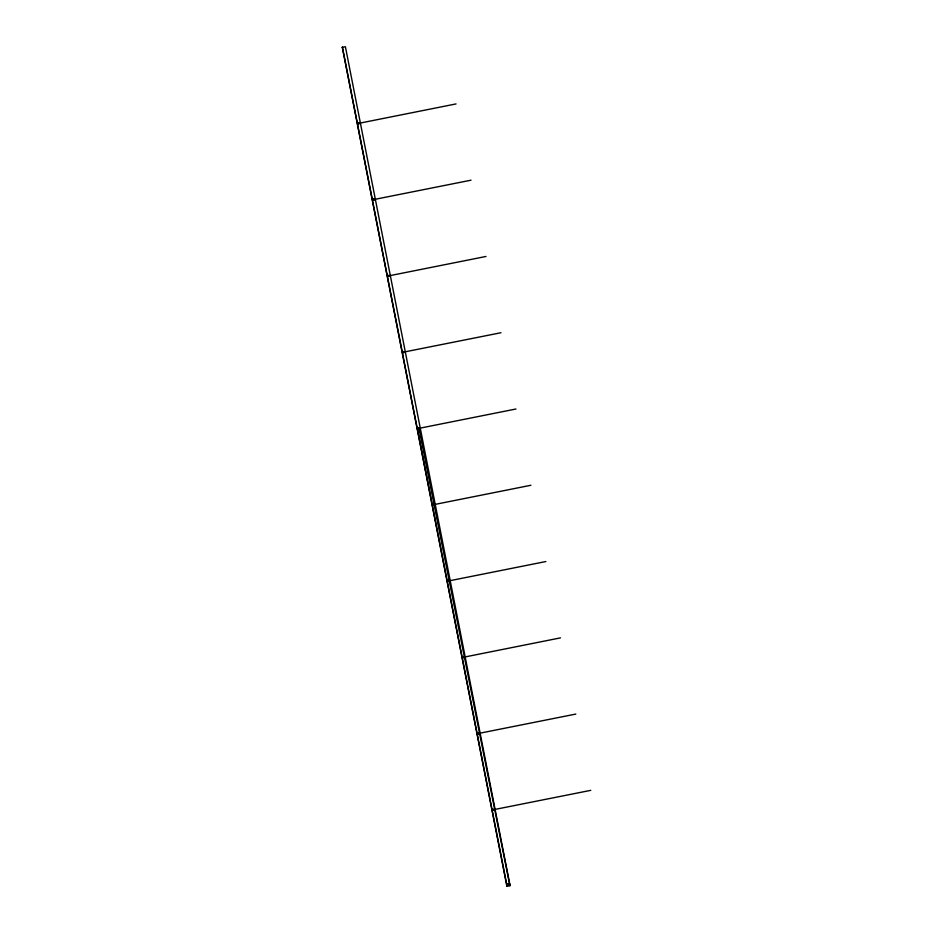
<?xml version="1.0" encoding="UTF-8"?>
<svg xmlns="http://www.w3.org/2000/svg" width="933" height="933" viewBox="0 0 933 933"><rect width="100%" height="100%" fill="white"/><g stroke="black" fill="none" stroke-linecap="round" stroke-linejoin="round"><path stroke-width="1.4" d="M359.065 123.611L358.68 123.086M358.75 123.716L358.925 122.899L358.645 123.692M403.884 351.939L403.884 352.476M418.229 428.352L418.812 427.967L418.952 428.69M418.905 428.492L509.873 885.65M433.472 504.461L433.717 505.056L433.775 504.438M463.188 657.368L463.969 656.995L463.339 657.1M464.004 657.205L463.328 657.532M493.93 809.856L493.125 809.914M373.398 199.335L373.841 199.977M403.977 352.417L403.511 351.729L403.662 352.522M373.468 199.254L373.946 199.942M433.822 505.021L433.553 504.228L433.693 504.928M448.633 580.489L448.458 581.317L448.75 580.513M360.196 123.063L456.05 103.925M471.025 180.186L375.159 199.289M390.146 275.597L485.988 256.458M500.963 332.731L405.097 351.823M420.083 428.142L515.937 409.004M435.046 504.403L530.9 485.265M450.021 580.676L545.875 561.538M464.996 656.949L560.511 637.869M575.813 714.072L479.947 733.175M590.787 790.344L494.922 809.436M506.654 884.076L509.465 883.539M506.736 884.484L509.535 883.924M506.817 884.904L509.616 884.344M506.887 886.245L510.083 885.72L345.408 46.755L342.213 47.28M478.512 733.874L478.687 733.046L478.302 733.805M478.687 733.245L478.116 733.536M342.423 47.35L507.074 886.21M509.103 883.586L509.266 884.414M508.753 883.656L508.917 884.484M508.403 883.726L508.567 884.554M508.053 883.796L508.217 884.624M507.704 883.866L507.867 884.694M507.354 883.936L507.517 884.764M507.004 884.006L507.167 884.834M342.306 47.256L506.911 886.35M358.202 123.109C358.773 125.465 360.185 121.57 358.202 123.109M373.165 199.37C373.771 201.738 375.124 197.843 373.165 199.37M388.14 275.643C388.734 277.999 390.099 274.104 388.14 275.643M388.315 275.702L389.131 275.97L388.361 275.597M403.103 351.916C403.709 354.272 405.062 350.376 403.103 351.916M418.077 428.177C418.684 430.545 420.037 426.649 418.077 428.177M433.052 504.45C433.647 506.817 435.011 502.922 433.052 504.45M448.015 580.723C448.621 583.078 449.974 579.183 448.015 580.723M462.99 656.995C463.584 659.351 464.949 655.456 462.99 656.995M477.953 733.256C478.559 735.624 479.912 731.729 477.953 733.256M492.927 809.529C493.487 811.885 494.933 808.013 492.927 809.529"/></g></svg>
